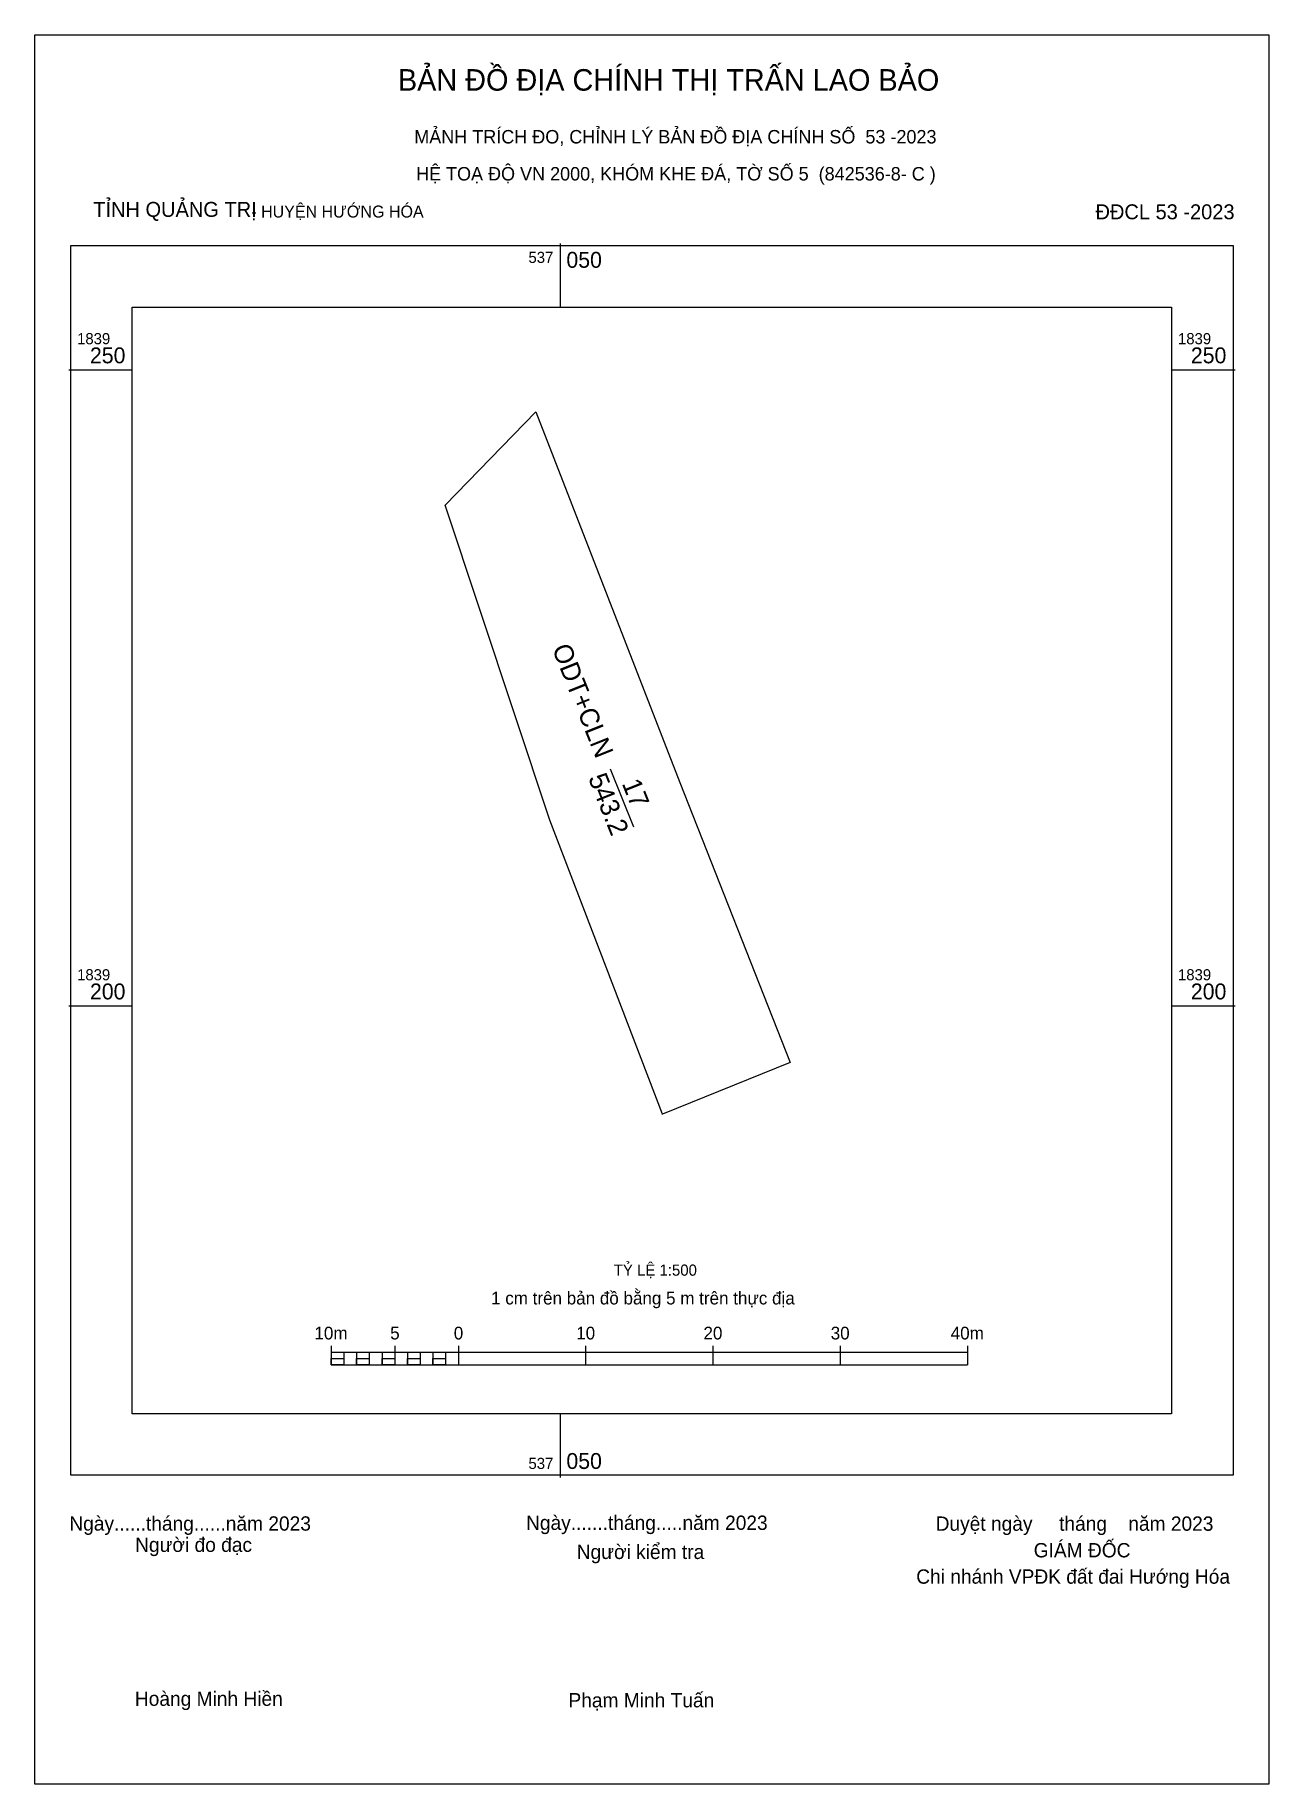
# Model space of a CAD drawing. Extents: x 537009 to 537106, y 1839139 to 1839276.
import ezdxf

# ---------------------------------------------------------------- set-up
doc = ezdxf.new("R2010")
doc.units = 0
for name, color, linetype in [('Level 1', 7, 'Continuous'), ('Level 10', 7, 'Continuous'), ('Level 13', 7, 'Continuous'), ('Level 27', 7, 'Continuous'), ('Level 6', 7, 'Continuous'), ('Level 62', 7, 'Continuous'), ('Level 63', 7, 'Continuous')]:
    doc.layers.add(name, color=color, linetype=linetype)

msp = doc.modelspace()

# ---------------------------------------------------------------- linework, layer by layer
at = {"layer": 'Level 1'}
msp.add_lwpolyline([(537008.74, 1839276.31), (537105.71, 1839276.31), (537105.71, 1839138.82), (537008.74, 1839138.82)], close=True, dxfattribs=at)
at = {"layer": 'Level 10'}
msp.add_lwpolyline([(537048.1, 1839246.69), (537059.41, 1839217.54), (537068.09, 1839195.55), (537058.04, 1839191.49), (537049.19, 1839214.6), (537040.97, 1839239.36)], close=True, dxfattribs=at)
at = {"layer": 'Level 13'}
msp.add_line((537053.95, 1839218.62), (537055.77, 1839214.07), dxfattribs=at)
at = {"layer": 'Level 27'}
for q in [(537058, 1839191.48), (537058.09, 1839191.51)]:
    msp.add_line((537058.04, 1839191.49), q, dxfattribs=at)
at = {"layer": 'Level 62'}
msp.add_lwpolyline([(537016.39, 1839254.92), (537098.06, 1839254.92), (537098.06, 1839167.93), (537016.39, 1839167.93)], close=True, dxfattribs=at)
at = {"layer": 'Level 63'}
for p, q in [((537050, 1839259.92), (537050, 1839254.92)), ((537011.39, 1839250), (537016.39, 1839250)), ((537098.06, 1839250), (537103.06, 1839250)), ((537011.39, 1839200), (537016.39, 1839200)), ((537098.06, 1839200), (537103.06, 1839200)), ((537032.01, 1839173.27), (537032.01, 1839171.77)), ((537037.01, 1839173.27), (537037.01, 1839171.77)), ((537042.01, 1839173.27), (537042.01, 1839171.77)), ((537052.01, 1839173.27), (537052.01, 1839171.77)), ((537062.01, 1839173.27), (537062.01, 1839171.77)), ((537072.01, 1839173.27), (537072.01, 1839171.77)), ((537082.01, 1839173.27), (537082.01, 1839171.77)), ((537032.01, 1839172.77), (537082.01, 1839172.77)), ((537032.01, 1839171.77), (537082.01, 1839171.77)), ((537033.01, 1839172.77), (537033.01, 1839171.77)), ((537034.01, 1839172.77), (537034.01, 1839171.77)), ((537035.01, 1839172.77), (537035.01, 1839171.77)), ((537036.01, 1839172.77), (537036.01, 1839171.77)), ((537037.01, 1839172.77), (537037.01, 1839171.77)), ((537038.01, 1839172.77), (537038.01, 1839171.77)), ((537039.01, 1839172.77), (537039.01, 1839171.77)), ((537040.01, 1839172.77), (537040.01, 1839171.77)), ((537041.01, 1839172.77), (537041.01, 1839171.77)), ((537042.01, 1839172.77), (537042.01, 1839171.77)), ((537050, 1839167.93), (537050, 1839162.93))]:
    msp.add_line(p, q, dxfattribs=at)
for points in [[(537011.55, 1839259.76), (537102.9, 1839259.76), (537102.9, 1839163.09), (537011.55, 1839163.09)], [(537032.01, 1839172.27), (537033.01, 1839172.27), (537033.01, 1839171.77), (537032.01, 1839171.77)], [(537032.01, 1839172.27), (537033.01, 1839172.27), (537033.01, 1839171.77), (537032.01, 1839171.77)], [(537034.01, 1839172.27), (537035.01, 1839172.27), (537035.01, 1839171.77), (537034.01, 1839171.77)], [(537036.01, 1839172.27), (537037.01, 1839172.27), (537037.01, 1839171.77), (537036.01, 1839171.77)], [(537038.01, 1839172.27), (537039.01, 1839172.27), (537039.01, 1839171.77), (537038.01, 1839171.77)], [(537040.01, 1839172.27), (537041.01, 1839172.27), (537041.01, 1839171.77), (537040.01, 1839171.77)]]:
    msp.add_lwpolyline(points, close=True, dxfattribs=at)

# ---------------------------------------------------------------- texts
at = {"layer": 'Level 1'}
for s, height, p in [('BẢN ĐỒ ĐỊA CHÍNH THỊ TRẤN LAO BẢO', 1.694, (537037.26, 1839271.93)), (' MẢNH TRÍCH ĐO, CHỈNH LÝ BẢN ĐỒ ĐỊA CHÍNH SỐ  53 -2023', 1.058, (537038.15, 1839267.78)), ('TỈNH QUẢNG TRỊ', 1.176, (537013.32, 1839262.01)), (' - HUYỆN HƯỚNG HÓA', 0.9405, (537025.39, 1839261.96)), (' ĐĐCL 53 -2023', 1.176, (537091.64, 1839261.82)), ('Ngày......tháng......năm 2023', 1.125, (537011.44, 1839158.74)), ('Ngày.......tháng.....năm 2023', 1.125, (537047.33, 1839158.8)), ('  Duyệt ngày     tháng    năm 2023', 1.125, (537078.68, 1839158.73)), ('Người đo đạc', 1.125, (537016.61, 1839157.07)), ('GIÁM ĐỐC', 1.125, (537087.22, 1839156.64)), ('Người kiểm tra', 1.125, (537051.31, 1839156.51)), ('Chi nhánh VPĐK đất đai Hướng Hóa', 1.125, (537077.99, 1839154.57)), ('Hoàng Minh Hiền', 1.125, (537016.59, 1839144.97)), ('Phạm Minh Tuấn', 1.125, (537050.66, 1839144.85))]:
    msp.add_text(s, height=height, dxfattribs=at).set_placement(p)
at = {"layer": 'Level 13'}
for s, p in [('ODT+CLN', (537049.35, 1839228.09)), ('543.2', (537052.19, 1839217.91)), ('17', (537054.84, 1839217.48))]:
    msp.add_text(s, height=1.5, rotation=291.8015, dxfattribs=at).set_placement(p)
at = {"layer": 'Level 6'}
for s, height, p in [(' HỆ TOẠ ĐỘ VN 2000, KHÓM KHE ĐÁ, TỜ SỐ 5  (842536-8- C )', 1.058, (537038.29, 1839264.87)), ('TỶ LỆ 1:500', 0.879, (537054.22, 1839178.78))]:
    msp.add_text(s, height=height, dxfattribs=at).set_placement(p)
at = {"layer": 'Level 63'}
for s, height, p in [('537', 0.875, (537047.52, 1839258.39)), ('050', 1.25, (537050.5, 1839258.01)), ('1839', 0.875, (537012.05, 1839252)), ('1839', 0.875, (537098.56, 1839252)), ('250', 1.25, (537013.06, 1839250.5)), ('250', 1.25, (537099.57, 1839250.5)), ('1839', 0.875, (537012.05, 1839202)), ('1839', 0.875, (537098.56, 1839202)), ('200', 1.25, (537013.06, 1839200.5)), ('200', 1.25, (537099.57, 1839200.5)), ('1 cm trên bản đồ bằng 5 m trên thực địa', 1, (537044.58, 1839176.52)), ('10m', 1, (537030.7, 1839173.77)), ('5', 1, (537036.65, 1839173.77)), ('0', 1, (537041.65, 1839173.77)), ('10', 1, (537051.27, 1839173.77)), ('20', 1, (537061.27, 1839173.77)), ('30', 1, (537071.27, 1839173.77)), ('40m', 1, (537080.7, 1839173.77)), ('050', 1.25, (537050.5, 1839163.59)), ('537', 0.875, (537047.52, 1839163.59))]:
    msp.add_text(s, height=height, dxfattribs=at).set_placement(p)

doc.saveas('drawing.dxf')
